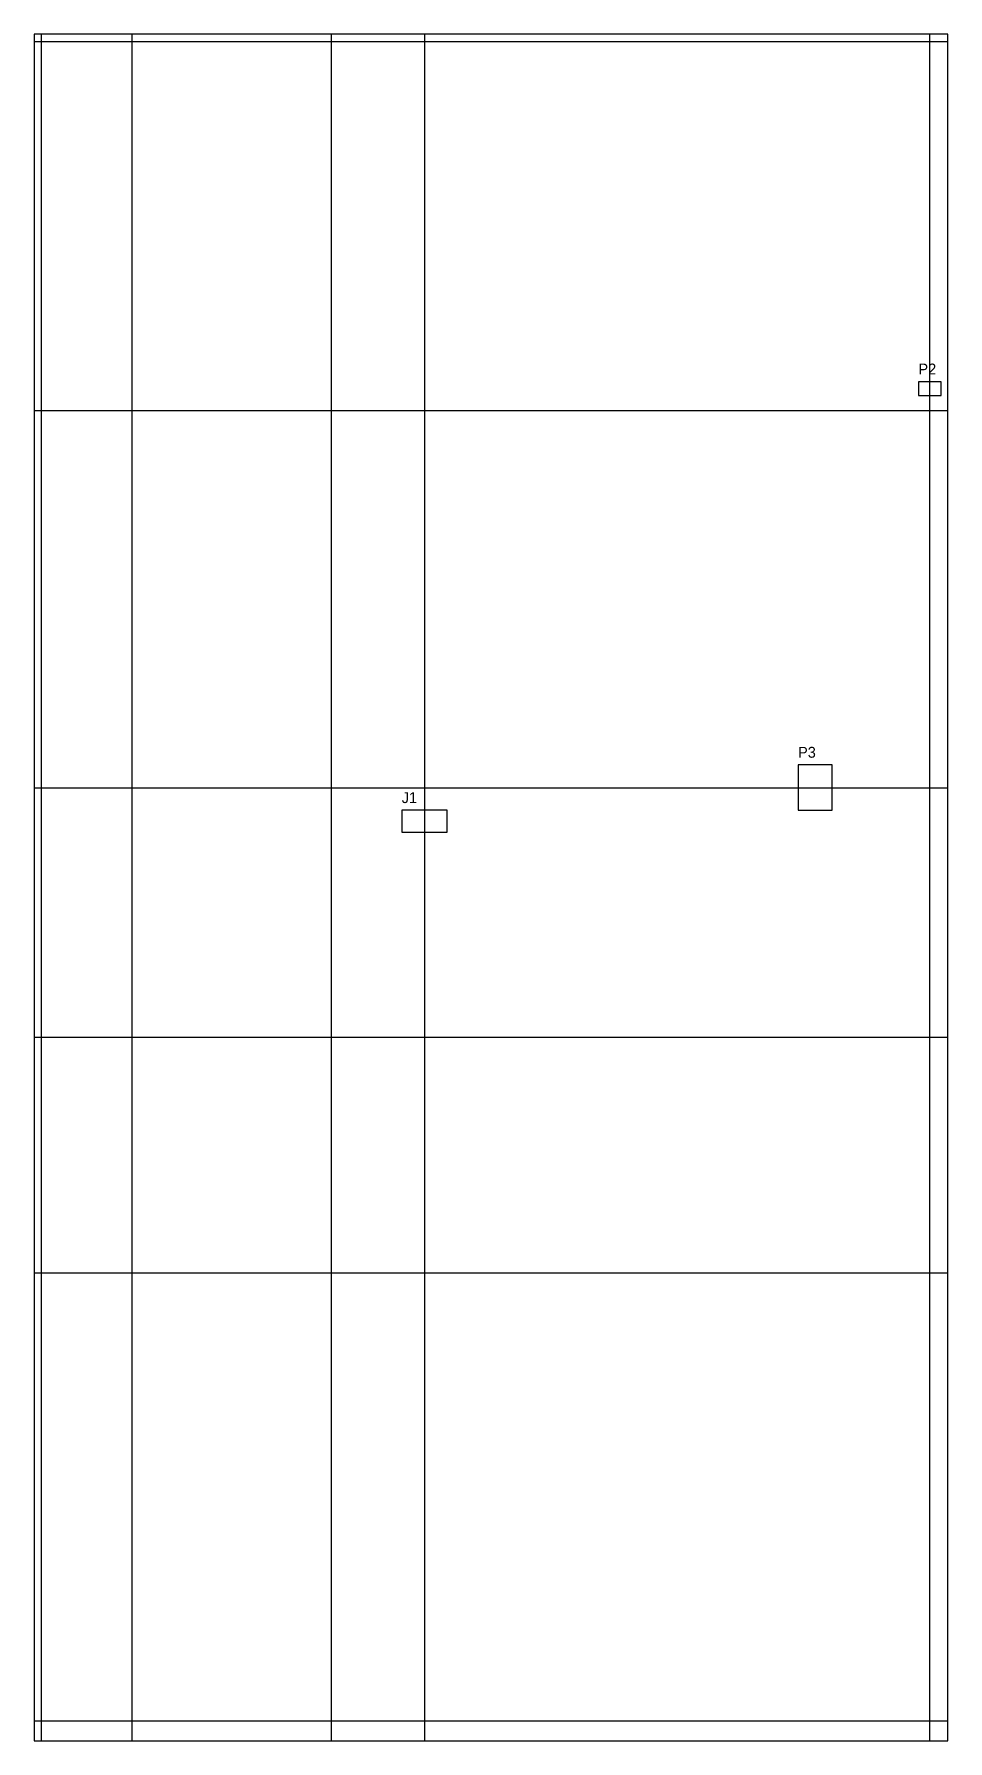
# Model space of a CAD drawing. Header units: millimetres. Extents: x 85470 to 95550, y 44380 to 63200.
import ezdxf

# ---------------------------------------------------------------- set-up
doc = ezdxf.new("R2010")
doc.units = ezdxf.units.MM
for name, color, linetype in [('VERT-AXES', 8, 'Continuous'), ('VERT-EXISTANT', 8, 'Continuous'), ('VERT-OUVRAGE', 5, 'Continuous'), ('VERT-TEXTE', 7, 'Continuous')]:
    doc.layers.add(name, color=color, linetype=linetype)

msp = doc.modelspace()

# ---------------------------------------------------------------- linework, layer by layer
at = {"layer": 'VERT-AXES'}
for p, q in [((85470, 63120), (95550, 63120)), ((85550, 44380), (85550, 63200)), ((86550, 44380), (86550, 63200)), ((88750, 44380), (88750, 63200)), ((89780, 44380), (89780, 63200)), ((95350, 44380), (95350, 63200)), ((85470, 59050), (95550, 59050)), ((85470, 54890), (95550, 54890)), ((85470, 52140), (95550, 52140)), ((85470, 49540), (95550, 49540)), ((85470, 44600), (95550, 44600))]:
    msp.add_line(p, q, dxfattribs=at)
at = {"layer": 'VERT-EXISTANT'}
msp.add_lwpolyline([(85470, 44380), (95550, 44380), (95550, 63200), (85470, 63200), (85470, 44380)], dxfattribs=at)
at = {"layer": 'VERT-OUVRAGE'}
for points in [[(95225, 59217), (95476, 59217), (95476, 59367), (95225, 59367), (95225, 59217)], [(93897, 54641), (94275, 54641), (94275, 55141), (93897, 55141), (93897, 54641)], [(89525, 54401), (90025, 54401), (90025, 54641), (89525, 54641), (89525, 54401)]]:
    msp.add_lwpolyline(points, dxfattribs=at)

# ---------------------------------------------------------------- texts
at = {"layer": 'VERT-TEXTE'}
for s, p in [('P2', (95225, 59447)), ('P3', (93897, 55221)), ('J1', (89525, 54721))]:
    msp.add_text(s, height=120, dxfattribs=at).set_placement(p)

doc.saveas('drawing.dxf')
